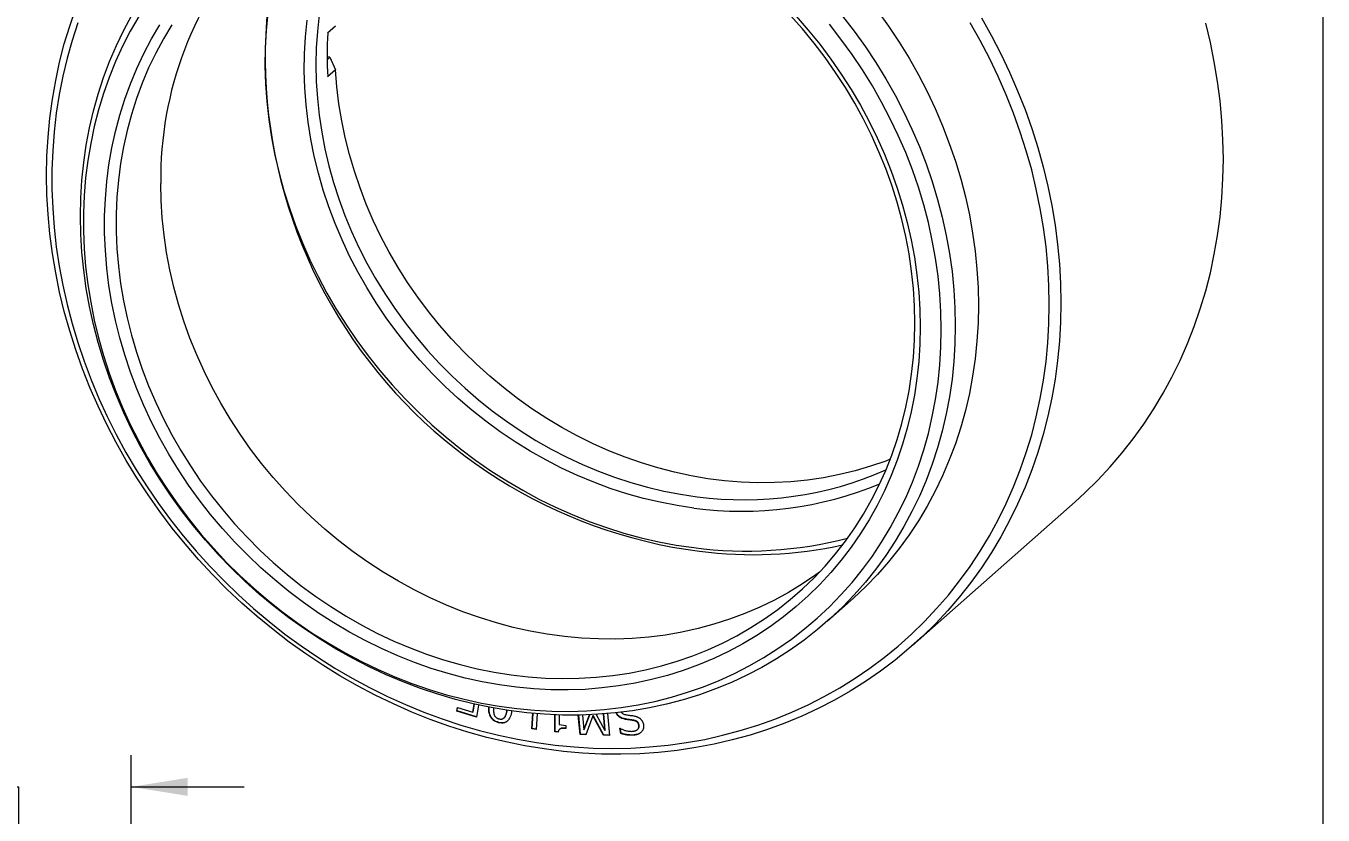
# Model space of a CAD drawing. Header units: inches. Extents: x 0.1 to 10.9, y 0 to 8.5.
# Drawn here: x 8.072 to 10.944, y 5.494 to 7.241 of the extents above; entities that cross this region are included whole.
import ezdxf

# ---------------------------------------------------------------- set-up
doc = ezdxf.new("R2010")
doc.units = ezdxf.units.IN
doc.header["$MEASUREMENT"] = 0
doc.styles.add('SLDTEXTSTYLE0', font='TXT', dxfattribs={"width": 0.75})
doc.dimstyles.new('SLDDIMSTYLE3', dxfattribs={"dimtxt": 0.083333, "dimasz": 0.125, "dimexe": 0, "dimexo": 0.0625, "dimgap": 0.020833, "dimtad": 0, "dimtih": 1, "dimtoh": 1, "dimlfac": 0.5, "dimrnd": 1e-09, "dimzin": 0, "dimdsep": 46, "dimtxsty": 'SLDTEXTSTYLE0', "dimsah": 1, "dimcen": 0.09, "dimadec": 0, "dimazin": 0, "dimtfac": 1, "dimtmove": 0, "dimatfit": 0, "dimfxl": 1, "dimfrac": 2, "dimtolj": 1, "dimtzin": 12, "dimarcsym": 0})

# ---------------------------------------------------------------- blocks, each defined once
blk = doc.blocks.new('_D_3')
at = {"color": 7, "linetype": 'Continuous', "lineweight": 0}
for p, q in [((7.3058, 4.9569), (7.3058, 5.6268)), ((8.3058, 4.8119), (8.3058, 5.6268)), ((7.3058, 5.5568), (7.0558, 5.5568)), ((7.5728, 5.5568), (7.5559, 5.5568)), ((7.5559, 5.5568), (7.5559, 5.4244)), ((8.0388, 5.5568), (8.0557, 5.5568)), ((8.0557, 5.5568), (8.0557, 5.4244)), ((8.3058, 5.5568), (8.5558, 5.5568)), ((7.5559, 5.4244), (7.5728, 5.4244)), ((8.0557, 5.4244), (8.0388, 5.4244))]:
    blk.add_line(p, q, dxfattribs=at)
for points in [[(7.3058, 5.5568), (7.1808, 5.5768), (7.1808, 5.5368)], [(8.3058, 5.5568), (8.4308, 5.5368), (8.4308, 5.5768)]]:
    blk.add_solid(points, dxfattribs=at)
at = {"color": 7, "linetype": 'Continuous', "lineweight": 0, "char_height": 0.08333, "attachment_point": 1, "style": 'SLDTEXTSTYLE0'}
for s, insert in [('0.50in', (7.6531, 5.6811)), ('12.7mm', (7.5939, 5.5318))]:
    blk.add_mtext(s, dxfattribs=dict(at, insert=insert))

msp = doc.modelspace()

# ---------------------------------------------------------------- linework, layer by layer
at = {"color": 7, "linetype": 'Continuous', "lineweight": 0}
for p, q in [((10.9445, 0.0356), (10.9445, 8.4506)), ((8.7405, 7.2258), (8.7582, 7.2414)), ((8.7456, 7.1721), (8.7392, 7.1729)), ((8.7392, 7.1664), (8.7456, 7.1721)), ((8.7456, 7.1721), (8.7582, 7.1443)), ((8.7456, 7.1721), (8.7456, 7.1721)), ((8.7582, 7.1443), (8.7405, 7.1288)), ((10.0357, 5.87), (10.3954, 6.1879)), ((9.847, 5.9235), (9.8982, 5.9688)), ((9.0262, 5.7243), (9.0277, 5.7327)), ((9.027, 5.7249), (9.0262, 5.7243)), ((9.0698, 5.7112), (9.0262, 5.7243)), ((9.027, 5.7249), (9.0283, 5.7325)), ((9.07, 5.712), (9.027, 5.7249)), ((9.0277, 5.7327), (9.0618, 5.7225)), ((9.0618, 5.7225), (9.0649, 5.7402)), ((9.0625, 5.7231), (9.0618, 5.7225)), ((9.0625, 5.7231), (9.0655, 5.74)), ((9.0745, 5.738), (9.0698, 5.7112)), ((9.1928, 5.6852), (9.1948, 5.7196)), ((9.1935, 5.6858), (9.1955, 5.7195)), ((9.2043, 5.7187), (9.2022, 5.6835)), ((9.2434, 5.6787), (9.2434, 5.7164)), ((9.2441, 5.6793), (9.2441, 5.7163)), ((9.2529, 5.716), (9.2529, 5.6947)), ((9.2993, 5.6728), (9.2955, 5.7157)), ((9.3, 5.6734), (9.2963, 5.7157)), ((9.3049, 5.7159), (9.3078, 5.683)), ((9.3078, 5.683), (9.3204, 5.7164)), ((9.3085, 5.6836), (9.3209, 5.7164)), ((9.3351, 5.7172), (9.3542, 5.6813)), ((9.3542, 5.6813), (9.351, 5.7182)), ((9.3549, 5.682), (9.3518, 5.7183)), ((9.3604, 5.719), (9.3646, 5.6705)), ((9.1196, 5.6995), (9.1189, 5.6989)), ((9.1308, 5.7092), (9.1317, 5.71)), ((9.1313, 5.7102), (9.1339, 5.7127)), ((9.1339, 5.7127), (9.1332, 5.712)), ((9.2529, 5.6947), (9.2681, 5.6928)), ((9.2681, 5.6928), (9.2681, 5.6861)), ((9.3277, 5.714), (9.3125, 5.6723)), ((9.3284, 5.7146), (9.3277, 5.714)), ((9.351, 5.671), (9.3277, 5.714)), ((9.3517, 5.6716), (9.3284, 5.7146)), ((9.3903, 5.6755), (9.3884, 5.687)), ((9.3986, 5.7074), (9.3979, 5.7067)), ((9.4179, 5.7044), (9.4172, 5.7038)), ((9.4304, 5.6933), (9.4297, 5.6926)), ((9.1935, 5.6858), (9.1928, 5.6852)), ((9.2022, 5.6835), (9.1928, 5.6852)), ((9.2023, 5.6842), (9.1935, 5.6858)), ((9.2441, 5.6793), (9.2434, 5.6787)), ((9.2511, 5.6777), (9.2434, 5.6787)), ((9.2518, 5.6784), (9.2441, 5.6793)), ((9.2545, 5.6847), (9.2536, 5.6839)), ((9.2568, 5.6862), (9.2561, 5.6855)), ((9.3, 5.6734), (9.2993, 5.6728)), ((9.3125, 5.6723), (9.2993, 5.6728)), ((9.3128, 5.673), (9.3, 5.6734)), ((9.3085, 5.6836), (9.3078, 5.683)), ((9.3517, 5.6716), (9.351, 5.671)), ((9.3646, 5.6705), (9.351, 5.671)), ((9.3646, 5.6711), (9.3517, 5.6716)), ((9.3549, 5.682), (9.3542, 5.6813)), ((9.3877, 5.6864), (9.3884, 5.6864)), ((9.3896, 5.6749), (9.3877, 5.6864)), ((9.3903, 5.6755), (9.3896, 5.6749)), ((9.4167, 5.6716), (9.416, 5.671)), ((9.4264, 5.6838), (9.4273, 5.6845))]:
    msp.add_line(p, q, dxfattribs=at)
at = {"color": 7, "linetype": 'Continuous', "lineweight": 0, "flags": 128}
for points in [[(10.364, 6.6284), (10.3632, 6.5857), (10.3608, 6.5432), (10.3568, 6.5011), (10.3512, 6.4593), (10.344, 6.418), (10.3352, 6.3772), (10.3249, 6.337), (10.313, 6.2974), (10.2995, 6.2584), (10.2846, 6.2202), (10.2681, 6.1828), (10.2502, 6.1462), (10.2308, 6.1105), (10.21, 6.0758), (10.1879, 6.042), (10.1643, 6.0093), (10.1395, 5.9777), (10.1134, 5.9472), (10.086, 5.9179), (10.0574, 5.8898), (10.0276, 5.863), (9.9967, 5.8374), (9.9647, 5.8132), (9.9317, 5.7904), (9.8977, 5.769), (9.8628, 5.749), (9.8269, 5.7305), (9.7903, 5.7134), (9.7528, 5.6979), (9.7146, 5.6839), (9.6758, 5.6714), (9.6363, 5.6606), (9.5962, 5.6513), (9.5556, 5.6436), (9.5146, 5.6375), (9.4732, 5.6331), (9.4315, 5.6303), (9.3895, 5.6291), (9.3472, 5.6295), (9.3049, 5.6316), (9.2624, 5.6353), (9.2199, 5.6407), (9.1774, 5.6476), (9.135, 5.6562), (9.0928, 5.6663), (9.0508, 5.678), (9.0091, 5.6913), (8.9677, 5.7062), (8.9266, 5.7225), (8.8861, 5.7404), (8.846, 5.7597), (8.8065, 5.7805), (8.7676, 5.8027), (8.7295, 5.8263), (8.692, 5.8512), (8.6553, 5.8775), (8.6195, 5.905), (8.5846, 5.9338), (8.5506, 5.9637), (8.5175, 5.9948), (8.4856, 6.0271), (8.4547, 6.0604), (8.4249, 6.0947), (8.3963, 6.1299), (8.3689, 6.1661), (8.3428, 6.2032), (8.3179, 6.241), (8.2944, 6.2796), (8.2722, 6.319), (8.2515, 6.3589), (8.2321, 6.3995), (8.2142, 6.4406), (8.1977, 6.4821), (8.1828, 6.5241), (8.1693, 6.5664), (8.1574, 6.609), (8.1471, 6.6518), (8.1383, 6.6948), (8.1311, 6.7379), (8.1255, 6.7811), (8.1215, 6.8242), (8.119, 6.8673), (8.1182, 6.9102), (8.119, 6.9529), (8.1215, 6.9954), (8.1255, 7.0375), (8.1311, 7.0793), (8.1383, 7.1206), (8.1471, 7.1614), (8.1574, 7.2016), (8.1693, 7.2412), (8.1828, 7.2802)], [(8.6077, 7.2698), (8.6041, 7.2311), (8.6021, 7.1921), (8.6017, 7.1529), (8.6029, 7.1134), (8.6057, 7.0739), (8.6101, 7.0343), (8.6161, 6.9947), (8.6237, 6.9552), (8.6328, 6.9158), (8.6435, 6.8767), (8.6557, 6.8378), (8.6694, 6.7993), (8.6846, 6.7612), (8.7013, 6.7236), (8.7194, 6.6865), (8.7389, 6.65), (8.7597, 6.6142), (8.7819, 6.5791), (8.8054, 6.5448), (8.8302, 6.5113), (8.8562, 6.4788), (8.8833, 6.4471), (8.9116, 6.4165), (8.941, 6.387), (8.9714, 6.3585), (9.0027, 6.3312), (9.035, 6.3051), (9.0682, 6.2803), (9.1021, 6.2567), (9.1369, 6.2345), (9.1723, 6.2136), (9.2084, 6.1941), (9.245, 6.1761), (9.2822, 6.1595), (9.3198, 6.1444), (9.3578, 6.1308), (9.3962, 6.1188), (9.4348, 6.1083), (9.4736, 6.0994), (9.5125, 6.0921), (9.5515, 6.0864)], [(9.9577, 7.2748), (9.9823, 7.2406), (10.0056, 7.2056), (10.0277, 7.1698), (10.0484, 7.1332), (10.0677, 7.0961), (10.0855, 7.0583), (10.1019, 7.02), (10.1169, 6.9813), (10.1303, 6.9422), (10.1422, 6.9027), (10.1526, 6.863), (10.1613, 6.8231), (10.1686, 6.783), (10.1742, 6.7429), (10.1782, 6.7028), (10.1806, 6.6627), (10.1814, 6.6228), (10.1806, 6.5831), (10.1782, 6.5437), (10.1742, 6.5046), (10.1686, 6.4659), (10.1613, 6.4276), (10.1526, 6.3899), (10.1422, 6.3528), (10.1303, 6.3163), (10.1169, 6.2806), (10.1019, 6.2456), (10.0855, 6.2114), (10.0677, 6.1782), (10.0484, 6.1458), (10.0277, 6.1145), (10.0056, 6.0842), (9.9823, 6.055), (9.9577, 6.027), (9.9318, 6.0002), (9.9047, 5.9745), (9.8982, 5.9688)], [(8.1872, 7.2483), (8.1746, 7.2095), (8.1635, 7.17), (8.154, 7.1299), (8.1461, 7.0893), (8.1397, 7.0483), (8.1349, 7.0068), (8.1317, 6.9649), (8.1301, 6.9228), (8.1301, 6.8804), (8.1317, 6.8379), (8.1349, 6.7952), (8.1397, 6.7526), (8.1461, 6.7099), (8.154, 6.6673), (8.1635, 6.6248), (8.1746, 6.5826), (8.1872, 6.5406), (8.2014, 6.4989), (8.217, 6.4576), (8.2341, 6.4167), (8.2526, 6.3764), (8.2726, 6.3366), (8.294, 6.2974), (8.3167, 6.2589), (8.3408, 6.2212), (8.3661, 6.1842), (8.3927, 6.1481), (8.4206, 6.1128), (8.4496, 6.0785), (8.4797, 6.0452), (8.511, 6.0129), (8.5433, 5.9817), (8.5766, 5.9517), (8.6108, 5.9228), (8.646, 5.8952), (8.682, 5.8688), (8.7188, 5.8437), (8.7563, 5.8199), (8.7946, 5.7975), (8.8335, 5.7765), (8.8729, 5.7569), (8.9129, 5.7388), (8.9534, 5.7222), (8.9942, 5.7071), (9.0354, 5.6935), (9.0769, 5.6815), (9.1187, 5.671), (9.1606, 5.6621), (9.2026, 5.6548), (9.2446, 5.6491), (9.2866, 5.6451), (9.3286, 5.6426), (9.3704, 5.6418), (9.412, 5.6426), (9.4534, 5.6451), (9.4944, 5.6491), (9.5351, 5.6548), (9.5753, 5.662), (9.615, 5.6709), (9.6542, 5.6814), (9.6928, 5.6934), (9.7307, 5.707), (9.7679, 5.7221), (9.8043, 5.7387), (9.8399, 5.7568), (9.8746, 5.7763), (9.9084, 5.7973), (9.9412, 5.8197), (9.9729, 5.8435), (10.0036, 5.8686), (10.0332, 5.895), (10.0617, 5.9226), (10.0889, 5.9515), (10.1149, 5.9815), (10.1396, 6.0127), (10.163, 6.045), (10.185, 6.0783), (10.2057, 6.1126), (10.225, 6.1478), (10.2428, 6.1839), (10.2592, 6.2209), (10.2741, 6.2587), (10.2874, 6.2971), (10.2993, 6.3363), (10.3096, 6.3761), (10.3183, 6.4164), (10.3255, 6.4573), (10.3311, 6.4986), (10.3351, 6.5402), (10.3375, 6.5822), (10.3383, 6.6245)], [(10.1302, 6.5775), (10.1294, 6.5378), (10.1269, 6.4984), (10.1229, 6.4593), (10.1173, 6.4206), (10.1101, 6.3824), (10.1013, 6.3446), (10.0909, 6.3075), (10.079, 6.271), (10.0656, 6.2353), (10.0507, 6.2003), (10.0343, 6.1661), (10.0164, 6.1329), (9.9971, 6.1005), (9.9764, 6.0692), (9.9544, 6.0389), (9.931, 6.0097), (9.9064, 5.9817), (9.8805, 5.9549), (9.8534, 5.9293), (9.8252, 5.9049), (9.7959, 5.8819), (9.7655, 5.8603), (9.7341, 5.84), (9.7018, 5.8212), (9.6685, 5.8039), (9.6345, 5.788), (9.5996, 5.7737), (9.564, 5.7609), (9.5277, 5.7496), (9.4908, 5.7399), (9.4534, 5.7319), (9.4155, 5.7254), (9.3772, 5.7206), (9.3385, 5.7174), (9.2995, 5.7158), (9.2603, 5.7158), (9.2209, 5.7175), (9.1814, 5.7209), (9.1419, 5.7258), (9.1024, 5.7324), (9.063, 5.7406), (9.0238, 5.7504), (8.9848, 5.7617), (8.9462, 5.7747), (8.9078, 5.7891), (8.8699, 5.8051), (8.8325, 5.8226), (8.7956, 5.8415), (8.7593, 5.8618), (8.7237, 5.8836), (8.6889, 5.9067), (8.6548, 5.9311), (8.6215, 5.9568), (8.5892, 5.9837), (8.5578, 6.0118), (8.5274, 6.0411), (8.4981, 6.0715), (8.4699, 6.1029), (8.4428, 6.1353), (8.4169, 6.1686), (8.3923, 6.2028), (8.3689, 6.2379), (8.3469, 6.2737), (8.3262, 6.3102), (8.3069, 6.3474), (8.2891, 6.3851), (8.2727, 6.4234), (8.2577, 6.4622), (8.2443, 6.5013), (8.2324, 6.5407), (8.222, 6.5805), (8.2132, 6.6204), (8.206, 6.6604), (8.2004, 6.7006), (8.1964, 6.7407), (8.194, 6.7807), (8.1932, 6.8206), (8.194, 6.8603), (8.1964, 6.8998), (8.2004, 6.9389), (8.206, 6.9776), (8.2132, 7.0158), (8.222, 7.0535), (8.2324, 7.0907), (8.2443, 7.1271), (8.2577, 7.1629), (8.2727, 7.1979), (8.2891, 7.232), (8.3069, 7.2653)], [(8.3221, 7.2621), (8.3036, 7.2298), (8.2866, 7.1966), (8.271, 7.1625), (8.2569, 7.1276), (8.2444, 7.092), (8.2333, 7.0557), (8.2238, 7.0188), (8.2158, 6.9813), (8.2095, 6.9433), (8.2047, 6.9049), (8.2015, 6.8662), (8.1999, 6.8271), (8.1999, 6.7878), (8.2015, 6.7483), (8.2047, 6.7088), (8.2095, 6.6692), (8.2158, 6.6296), (8.2238, 6.5901), (8.2333, 6.5508), (8.2444, 6.5117), (8.2569, 6.473), (8.271, 6.4345), (8.2866, 6.3966), (8.3036, 6.3591), (8.3221, 6.3221), (8.3419, 6.2858), (8.3631, 6.2501), (8.3857, 6.2152), (8.4095, 6.1811), (8.4346, 6.1479), (8.4608, 6.1155), (8.4883, 6.0842), (8.5168, 6.0538), (8.5464, 6.0245), (8.5771, 5.9964), (8.6087, 5.9694), (8.6412, 5.9436), (8.6746, 5.919), (8.7087, 5.8958), (8.7436, 5.8739), (8.7792, 5.8534), (8.8155, 5.8343), (8.8522, 5.8166), (8.8895, 5.8004), (8.9272, 5.7857), (8.9653, 5.7725), (9.0038, 5.7608), (9.0424, 5.7507), (9.0812, 5.7422), (9.1202, 5.7353), (9.1592, 5.73), (9.1982, 5.7264), (9.2371, 5.7243), (9.2758, 5.7239), (9.3144, 5.7251), (9.3526, 5.7279), (9.3906, 5.7323), (9.4281, 5.7384), (9.4651, 5.746), (9.5016, 5.7552), (9.5375, 5.7661), (9.5728, 5.7784), (9.6074, 5.7923), (9.6411, 5.8077), (9.6741, 5.8246), (9.7061, 5.843), (9.7373, 5.8628), (9.7674, 5.8839), (9.7965, 5.9065), (9.8245, 5.9303), (9.8513, 5.9554), (9.877, 5.9818), (9.9015, 6.0093), (9.9247, 6.038), (9.9465, 6.0678), (9.9671, 6.0987), (9.9862, 6.1305), (10.004, 6.1633), (10.0203, 6.1969), (10.0351, 6.2314), (10.0484, 6.2667), (10.0603, 6.3026), (10.0705, 6.3393), (10.0793, 6.3765), (10.0864, 6.4142), (10.092, 6.4524), (10.096, 6.491), (10.0984, 6.5299), (10.0992, 6.5691)], [(10.0524, 6.575), (10.0516, 6.5367), (10.0492, 6.4987), (10.0452, 6.4611), (10.0396, 6.4238), (10.0324, 6.387), (10.0237, 6.3508), (10.0134, 6.3152), (10.0015, 6.2802), (9.9882, 6.2459), (9.9733, 6.2125), (9.957, 6.1798), (9.9393, 6.1481), (9.9201, 6.1174), (9.8996, 6.0876), (9.8777, 6.059), (9.8546, 6.0314), (9.8302, 6.005), (9.8046, 5.9798), (9.7778, 5.9559), (9.7499, 5.9333), (9.7209, 5.912), (9.6909, 5.8922), (9.66, 5.8737), (9.6281, 5.8567), (9.5954, 5.8411), (9.5619, 5.8271), (9.5277, 5.8146), (9.4928, 5.8036), (9.4573, 5.7942), (9.4212, 5.7864), (9.3847, 5.7803), (9.3477, 5.7757), (9.3104, 5.7727), (9.2728, 5.7714), (9.235, 5.7717), (9.197, 5.7737), (9.159, 5.7772), (9.1209, 5.7824), (9.0829, 5.7892), (9.045, 5.7976), (9.0072, 5.8076), (8.9698, 5.8191), (8.9326, 5.8322), (8.8959, 5.8468), (8.8596, 5.8629), (8.8238, 5.8805), (8.7886, 5.8995), (8.754, 5.9199), (8.7201, 5.9417), (8.687, 5.9648), (8.6547, 5.9892), (8.6233, 6.0148), (8.5928, 6.0416), (8.5634, 6.0696), (8.5349, 6.0987), (8.5076, 6.1288), (8.4814, 6.1599), (8.4563, 6.192), (8.4326, 6.225), (8.4101, 6.2587), (8.3889, 6.2933), (8.369, 6.3285), (8.3506, 6.3644), (8.3335, 6.4008), (8.3179, 6.4378), (8.3038, 6.4752), (8.2912, 6.513), (8.2802, 6.5511), (8.2706, 6.5894), (8.2627, 6.6279), (8.2563, 6.6666), (8.2515, 6.7052), (8.2483, 6.7439), (8.2466, 6.7824), (8.2466, 6.8208), (8.2483, 6.8589), (8.2515, 6.8967), (8.2563, 6.9342), (8.2627, 6.9712), (8.2706, 7.0077), (8.2802, 7.0437), (8.2912, 7.079), (8.3038, 7.1136), (8.3179, 7.1475), (8.3335, 7.1805), (8.3506, 7.2127), (8.369, 7.244)], [(8.3955, 7.2438), (8.3769, 7.2129), (8.3598, 7.1811), (8.3441, 7.1484), (8.3299, 7.1149), (8.3173, 7.0806), (8.3061, 7.0456), (8.2965, 7.01), (8.2885, 6.9738), (8.2821, 6.9371), (8.2773, 6.8999), (8.274, 6.8624), (8.2724, 6.8245), (8.2724, 6.7864), (8.274, 6.7482), (8.2773, 6.7098), (8.2821, 6.6714), (8.2885, 6.6331), (8.2965, 6.5949), (8.3061, 6.5568), (8.3173, 6.5191), (8.3299, 6.4816), (8.3441, 6.4445), (8.3598, 6.4079), (8.3769, 6.3718), (8.3955, 6.3363), (8.4154, 6.3014), (8.4367, 6.2673), (8.4593, 6.2339), (8.4832, 6.2014), (8.5083, 6.1698), (8.5346, 6.1391), (8.562, 6.1095), (8.5905, 6.0809), (8.6201, 6.0535), (8.6506, 6.0272), (8.682, 6.0021), (8.7144, 5.9783), (8.7475, 5.9558), (8.7814, 5.9347), (8.8159, 5.9149), (8.8511, 5.8966), (8.8868, 5.8797), (8.9231, 5.8644), (8.9597, 5.8505), (8.9967, 5.8382), (9.0341, 5.8274), (9.0716, 5.8182), (9.1093, 5.8106), (9.1471, 5.8047), (9.1848, 5.8004), (9.2226, 5.7976), (9.2602, 5.7966), (9.2976, 5.7972), (9.3348, 5.7994), (9.3716, 5.8032), (9.4081, 5.8087), (9.4441, 5.8158), (9.4796, 5.8245), (9.5144, 5.8348), (9.5487, 5.8467), (9.5822, 5.8601), (9.6149, 5.875), (9.6468, 5.8914), (9.6778, 5.9093), (9.7078, 5.9287), (9.7369, 5.9494), (9.7649, 5.9715), (9.7917, 5.9949), (9.8174, 6.0196), (9.8419, 6.0455), (9.8652, 6.0726), (9.8871, 6.1009), (9.9077, 6.1302), (9.927, 6.1606), (9.9448, 6.1919), (9.9612, 6.2242), (9.9762, 6.2573), (9.9896, 6.2912), (10.0015, 6.3258), (10.0119, 6.3612), (10.0207, 6.3971), (10.0279, 6.4336), (10.0335, 6.4705), (10.0376, 6.5079), (10.04, 6.5456), (10.0408, 6.5836)], [(9.5515, 6.1741), (9.5141, 6.1796), (9.4768, 6.1868), (9.4396, 6.1955), (9.4027, 6.2058), (9.366, 6.2177), (9.3297, 6.2312), (9.2938, 6.2461), (9.2583, 6.2626), (9.2235, 6.2806), (9.1892, 6.2999), (9.1556, 6.3207), (9.1228, 6.3428), (9.0908, 6.3663), (9.0596, 6.391), (9.0294, 6.4169), (9.0001, 6.444), (8.9719, 6.4723), (8.9447, 6.5016), (8.9187, 6.5319), (8.8939, 6.5632), (8.8703, 6.5954), (8.848, 6.6284), (8.8271, 6.6622), (8.8074, 6.6968), (8.7892, 6.7319), (8.7724, 6.7677), (8.7571, 6.804), (8.7433, 6.8407), (8.7309, 6.8778), (8.7202, 6.9152), (8.7109, 6.9529), (8.7033, 6.9907), (8.6973, 7.0287), (8.6928, 7.0666), (8.69, 7.1045), (8.6888, 7.1423), (8.6892, 7.18), (8.6912, 7.2173), (8.6948, 7.2544)], [(8.7217, 7.2658), (8.7177, 7.2294), (8.7153, 7.1927), (8.7145, 7.1557), (8.7153, 7.1185), (8.7177, 7.0811), (8.7217, 7.0437), (8.7273, 7.0064), (8.7345, 6.9691), (8.7432, 6.9319), (8.7535, 6.895), (8.7654, 6.8584), (8.7787, 6.8221), (8.7936, 6.7863), (8.8098, 6.751), (8.8276, 6.7162), (8.8467, 6.6821), (8.8671, 6.6487), (8.8889, 6.616), (8.912, 6.5842), (8.9362, 6.5532), (8.9617, 6.5232), (8.9883, 6.4942), (9.016, 6.4663), (9.0447, 6.4394), (9.0744, 6.4138), (9.105, 6.3893), (9.1365, 6.3661), (9.1688, 6.3442), (9.2018, 6.3237), (9.2355, 6.3045), (9.2698, 6.2867), (9.3047, 6.2704), (9.3401, 6.2556), (9.3758, 6.2423), (9.412, 6.2305), (9.4484, 6.2203), (9.485, 6.2117), (9.5217, 6.2046), (9.5585, 6.1992)], [(10.0408, 6.5836), (10.04, 6.6217), (10.0376, 6.66), (10.0335, 6.6984), (10.0279, 6.7368), (10.0207, 6.7751), (10.0119, 6.8132), (10.0015, 6.8511), (9.9896, 6.8888), (9.9762, 6.926), (9.9612, 6.9629), (9.9448, 6.9993), (9.927, 7.0351), (9.9077, 7.0703), (9.8871, 7.1048), (9.8652, 7.1385), (9.8419, 7.1715), (9.8174, 7.2036), (9.7917, 7.2347), (9.7649, 7.2649)], [(9.7778, 7.2629), (9.8046, 7.2323), (9.8302, 7.2007), (9.8546, 7.1682), (9.8777, 7.1348), (9.8996, 7.1007), (9.9201, 7.0658), (9.9393, 7.0302), (9.957, 6.994), (9.9733, 6.9573), (9.9882, 6.9201), (10.0015, 6.8825), (10.0134, 6.8446), (10.0237, 6.8064), (10.0324, 6.7679), (10.0396, 6.7293), (10.0452, 6.6907), (10.0492, 6.652), (10.0516, 6.6134), (10.0524, 6.575)], [(10.0992, 6.5691), (10.0984, 6.6085), (10.096, 6.648), (10.092, 6.6876), (10.0864, 6.7272), (10.0793, 6.7667), (10.0705, 6.8061), (10.0603, 6.8453), (10.0484, 6.8843), (10.0351, 6.9229), (10.0203, 6.9611), (10.004, 6.9988), (9.9862, 7.0361), (9.9671, 7.0727), (9.9465, 7.1087), (9.9247, 7.144), (9.9015, 7.1785), (9.877, 7.2122), (9.8513, 7.245)], [(9.8805, 7.2629), (9.9064, 7.2295), (9.931, 7.1953), (9.9544, 7.1603), (9.9764, 7.1245), (9.9971, 7.0879), (10.0164, 7.0508), (10.0343, 7.013), (10.0507, 6.9747), (10.0656, 6.936), (10.079, 6.8969), (10.0909, 6.8574), (10.1013, 6.8177), (10.1101, 6.7778), (10.1173, 6.7377), (10.1229, 6.6976), (10.1269, 6.6575), (10.1294, 6.6175), (10.1302, 6.5775)], [(10.3383, 6.6245), (10.3375, 6.667), (10.3351, 6.7096), (10.3311, 6.7522), (10.3255, 6.7949), (10.3183, 6.8376), (10.3096, 6.8801), (10.2993, 6.9225), (10.2874, 6.9646), (10.2741, 7.0065), (10.2592, 7.048), (10.2428, 7.089), (10.225, 7.1297), (10.2057, 7.1697), (10.185, 7.2092), (10.163, 7.2481)], [(10.1879, 7.259), (10.21, 7.2196), (10.2308, 7.1797), (10.2502, 7.1391), (10.2681, 7.098), (10.2846, 7.0565), (10.2995, 7.0145), (10.313, 6.9722), (10.3249, 6.9296), (10.3352, 6.8868), (10.344, 6.8438), (10.3512, 6.8007), (10.3568, 6.7575), (10.3608, 6.7144), (10.3632, 6.6713), (10.364, 6.6284)], [(10.3954, 6.1879), (10.4171, 6.2076), (10.4457, 6.2357), (10.4731, 6.265), (10.4992, 6.2955), (10.5241, 6.3271), (10.5476, 6.3599), (10.5697, 6.3936), (10.5905, 6.4284), (10.6099, 6.464), (10.6278, 6.5006), (10.6443, 6.5381), (10.6592, 6.5763), (10.6727, 6.6152), (10.6846, 6.6548), (10.6949, 6.6951), (10.7037, 6.7359), (10.7109, 6.7772), (10.7165, 6.8189), (10.7205, 6.861), (10.7229, 6.9035), (10.7238, 6.9462), (10.7229, 6.9891), (10.7205, 7.0322), (10.7165, 7.0753), (10.7109, 7.1185), (10.7037, 7.1616), (10.6949, 7.2046), (10.6846, 7.2474)], [(9.9861, 6.282), (9.9761, 6.2782), (9.9426, 6.2665), (9.9084, 6.2565), (9.8736, 6.248), (9.8383, 6.2412), (9.8026, 6.2359), (9.7664, 6.2323), (9.73, 6.2304), (9.6932, 6.2301), (9.6564, 6.2315), (9.6194, 6.2345), (9.5823, 6.2391), (9.5453, 6.2454), (9.5085, 6.2533), (9.4717, 6.2628), (9.4353, 6.2739), (9.3991, 6.2866), (9.3634, 6.3008), (9.3281, 6.3165), (9.2933, 6.3337), (9.2591, 6.3523), (9.2256, 6.3724), (9.1928, 6.3938), (9.1608, 6.4166), (9.1296, 6.4406), (9.0994, 6.4659), (9.0701, 6.4924), (9.0418, 6.5201), (9.0146, 6.5488), (8.9885, 6.5786), (8.9636, 6.6093), (8.94, 6.641), (8.9176, 6.6735), (8.8965, 6.7069), (8.8768, 6.7409), (8.8585, 6.7756), (8.8416, 6.811), (8.8261, 6.8468), (8.8122, 6.8831), (8.7997, 6.9198), (8.7889, 6.9569), (8.7795, 6.9941), (8.7718, 7.0316), (8.7656, 7.0692), (8.7611, 7.1068), (8.7582, 7.1443)], [(9.8296, 6.0322), (9.8212, 6.0261), (9.7917, 6.0061), (9.7612, 5.9874), (9.7297, 5.9703), (9.6974, 5.9546), (9.6643, 5.9404), (9.6304, 5.9278), (9.5958, 5.9167), (9.5606, 5.9072), (9.5249, 5.8993), (9.4887, 5.893), (9.452, 5.8883), (9.415, 5.8853), (9.3777, 5.8839), (9.3402, 5.8842), (9.3025, 5.886), (9.2647, 5.8896), (9.2269, 5.8947), (9.1892, 5.9015), (9.1515, 5.9099), (9.1141, 5.9198), (9.0769, 5.9314), (9.0401, 5.9445), (9.0036, 5.9591), (8.9676, 5.9752), (8.9322, 5.9928), (8.8973, 6.0119), (8.8631, 6.0323), (8.8296, 6.0542), (8.7968, 6.0773), (8.7649, 6.1017), (8.7339, 6.1274), (8.7039, 6.1543), (8.6749, 6.1823), (8.6469, 6.2114), (8.62, 6.2416), (8.5943, 6.2727), (8.5698, 6.3048), (8.5466, 6.3377), (8.5246, 6.3715), (8.504, 6.406), (8.4847, 6.4412), (8.4669, 6.477), (8.4505, 6.5134), (8.4356, 6.5502), (8.4222, 6.5875), (8.4102, 6.6252), (8.3999, 6.6631), (8.3911, 6.7012), (8.3839, 6.7395), (8.3782, 6.7779), (8.3742, 6.8163), (8.3718, 6.8546), (8.371, 6.8927)]]:
    msp.add_lwpolyline(points, dxfattribs=at)
at = {"color": 7, "linetype": 'Continuous', "lineweight": 0}
for centre, radius, start, end in [((9.7057, 7.1726), 1.1034, 163.4246, 262.605), ((9.1656, 6.9045), 0.7947, 137.2373, 180.8513), ((9.5962, 7.1773), 0.857, 176.754, 183.246), ((9.6622, 6.9731), 0.7808, 262.3718, 293.751), ((9.6574, 6.9671), 0.8001, 262.3927, 292.4508), ((9.6676, 6.9797), 0.9008, 262.5948, 284.4144), ((9.6821, 6.9945), 0.9237, 262.6349, 282.4168)]:
    msp.add_arc(centre, radius, start, end, dxfattribs=at)
for points, knots in [([(9.1189, 5.6989), (9.1167, 5.6995), (9.1123, 5.7009), (9.1063, 5.7048), (9.1017, 5.7104), (9.0982, 5.7191), (9.097, 5.7271), (9.0974, 5.7326), (9.0975, 5.7337)], [0, 0, 0, 0, 0.15404, 0.307777, 0.461395, 0.615291, 0.922823, 1, 1, 1, 1]), ([(9.1196, 5.6995), (9.1174, 5.7002), (9.113, 5.7015), (9.107, 5.7054), (9.1024, 5.711), (9.0989, 5.7197), (9.0977, 5.7275), (9.0981, 5.7327), (9.0981, 5.7336)], [0, 0, 0, 0, 0.156841, 0.313374, 0.469785, 0.62648, 0.939604, 1, 1, 1, 1]), ([(9.1077, 5.7315), (9.1076, 5.7304), (9.1071, 5.726), (9.108, 5.7214), (9.1087, 5.718)], [0, 0, 0, 0, 0.240827, 1, 1, 1, 1]), ([(9.1087, 5.718), (9.1089, 5.7173), (9.1093, 5.716), (9.1102, 5.7142), (9.1113, 5.7125), (9.1126, 5.7111), (9.1141, 5.7098), (9.1158, 5.7088), (9.1178, 5.7079), (9.1192, 5.7075), (9.1199, 5.7073)], [0, 0, 0, 0, 0.131334, 0.254704, 0.371509, 0.486209, 0.602682, 0.724731, 0.856619, 1, 1, 1, 1]), ([(9.1482, 5.7257), (9.1478, 5.7232), (9.1467, 5.7164), (9.1433, 5.7079), (9.1378, 5.7014), (9.1321, 5.6984), (9.1256, 5.6976), (9.1211, 5.6984), (9.1189, 5.6989)], [0, 0, 0, 0, 0.162698, 0.441704, 0.581335, 0.720777, 0.860267, 1, 1, 1, 1]), ([(9.1332, 5.712), (9.1348, 5.7159), (9.1368, 5.7207), (9.1376, 5.7261), (9.1377, 5.7272)], [0, 0, 0, 0, 0.78761, 1, 1, 1, 1]), ([(9.1339, 5.7127), (9.1355, 5.7165), (9.1375, 5.7211), (9.1382, 5.7262), (9.1383, 5.7271)], [0, 0, 0, 0, 0.824176, 1, 1, 1, 1]), ([(9.3979, 5.7067), (9.3953, 5.7074), (9.3902, 5.7088), (9.3836, 5.7131), (9.3803, 5.7181), (9.3796, 5.7209), (9.3795, 5.7216)], [0, 0, 0, 0, 0.326273, 0.650985, 0.906347, 1, 1, 1, 1]), ([(9.3986, 5.7074), (9.396, 5.708), (9.3909, 5.7094), (9.3844, 5.7138), (9.3811, 5.7185), (9.3805, 5.7212), (9.3803, 5.7217)], [0, 0, 0, 0, 0.333673, 0.66575, 0.926904, 1, 1, 1, 1]), ([(9.3901, 5.7228), (9.391, 5.7215), (9.3935, 5.7182), (9.3975, 5.7173), (9.3999, 5.7167)], [0, 0, 0, 0, 0.377439, 1, 1, 1, 1]), ([(9.3999, 5.7167), (9.4013, 5.7164), (9.404, 5.7159), (9.4083, 5.7153), (9.4128, 5.7149), (9.4159, 5.7144), (9.4175, 5.7141)], [0, 0, 0, 0, 0.2266817, 0.468953, 0.7264184, 1, 1, 1, 1]), ([(9.1387, 5.7029), (9.1386, 5.7027), (9.1371, 5.701), (9.1328, 5.6991), (9.1263, 5.6982), (9.1218, 5.699), (9.1196, 5.6995)], [0, 0, 0, 0, 0.035912, 0.357014, 0.678227, 1, 1, 1, 1]), ([(9.1199, 5.7073), (9.1207, 5.7072), (9.1221, 5.7069), (9.1241, 5.7067), (9.126, 5.7069), (9.1277, 5.7073), (9.1293, 5.7081), (9.1308, 5.7091), (9.1321, 5.7104), (9.1328, 5.7115), (9.1332, 5.712)], [0, 0, 0, 0, 0.1411887, 0.2709943, 0.3926306, 0.5081612, 0.6239313, 0.7420783, 0.8673101, 1, 1, 1, 1]), ([(9.2688, 5.6867), (9.2677, 5.6868), (9.2655, 5.6871), (9.2627, 5.6871), (9.2606, 5.687), (9.2591, 5.6868), (9.2579, 5.6865), (9.2572, 5.6863), (9.2568, 5.6862)], [0, 0, 0, 0, 0.260873, 0.542821, 0.680747, 0.801601, 0.907793, 1, 1, 1, 1]), ([(9.4172, 5.7038), (9.4166, 5.7039), (9.4153, 5.7041), (9.4131, 5.7044), (9.4107, 5.7047), (9.408, 5.7051), (9.4052, 5.7054), (9.4026, 5.7058), (9.4002, 5.7063), (9.3986, 5.7066), (9.3979, 5.7067)], [0, 0, 0, 0, 0.093025, 0.202894, 0.330416, 0.475598, 0.623858, 0.759875, 0.886001, 1, 1, 1, 1]), ([(9.4179, 5.7044), (9.4173, 5.7045), (9.416, 5.7047), (9.4138, 5.705), (9.4114, 5.7054), (9.4087, 5.7057), (9.4059, 5.7061), (9.4033, 5.7065), (9.4009, 5.7069), (9.3993, 5.7072), (9.3986, 5.7074)], [0, 0, 0, 0, 0.093025, 0.202894, 0.330416, 0.475598, 0.623858, 0.759875, 0.886001, 1, 1, 1, 1]), ([(9.4145, 5.6798), (9.4151, 5.6798), (9.4163, 5.6799), (9.4181, 5.6801), (9.4198, 5.6805), (9.4213, 5.6809), (9.4227, 5.6815), (9.4241, 5.6821), (9.4253, 5.6828), (9.4264, 5.6837), (9.4273, 5.6846), (9.4281, 5.6856), (9.4288, 5.6866), (9.4293, 5.6877), (9.4296, 5.6889), (9.4298, 5.6901), (9.4298, 5.6913), (9.4297, 5.6922), (9.4297, 5.6926)], [0, 0, 0, 0, 0.081479, 0.159498, 0.233748, 0.30459, 0.372717, 0.438247, 0.502208, 0.564626, 0.624757, 0.681916, 0.736111, 0.788845, 0.841074, 0.892619, 0.945499, 1, 1, 1, 1]), ([(9.4399, 5.6941), (9.44, 5.6933), (9.4402, 5.6918), (9.4402, 5.6895), (9.44, 5.6873), (9.4395, 5.6853), (9.4387, 5.6833), (9.4376, 5.6814), (9.4363, 5.6797), (9.4348, 5.678), (9.433, 5.6765), (9.4311, 5.6751), (9.429, 5.674), (9.4267, 5.673), (9.4243, 5.6722), (9.4217, 5.6716), (9.4189, 5.6712), (9.417, 5.6711), (9.416, 5.671)], [0, 0, 0, 0, 0.058784, 0.115293, 0.17104, 0.226135, 0.281473, 0.338426, 0.397254, 0.458752, 0.521621, 0.585103, 0.649363, 0.715117, 0.782399, 0.851985, 0.924641, 1, 1, 1, 1]), ([(9.4297, 5.6926), (9.4295, 5.6934), (9.4292, 5.6948), (9.4284, 5.6968), (9.4274, 5.6986), (9.4263, 5.6998), (9.4253, 5.7006), (9.4245, 5.7012), (9.4235, 5.7018), (9.4224, 5.7023), (9.4213, 5.7027), (9.42, 5.7031), (9.4186, 5.7035), (9.4176, 5.7037), (9.4172, 5.7038)], [0, 0, 0, 0, 0.12824, 0.24467, 0.351988, 0.455873, 0.509194, 0.565029, 0.625482, 0.689777, 0.759384, 0.834102, 0.914311, 1, 1, 1, 1]), ([(9.4175, 5.7141), (9.4183, 5.7139), (9.4199, 5.7137), (9.4222, 5.7131), (9.4243, 5.7124), (9.4263, 5.7116), (9.4282, 5.7107), (9.43, 5.7097), (9.4316, 5.7086), (9.433, 5.7074), (9.4343, 5.7061), (9.4355, 5.7047), (9.4366, 5.7032), (9.4375, 5.7016), (9.4383, 5.6999), (9.439, 5.698), (9.4395, 5.6961), (9.4398, 5.6948), (9.4399, 5.6941)], [0, 0, 0, 0, 0.078581, 0.153206, 0.223777, 0.290886, 0.355115, 0.4163, 0.474923, 0.531924, 0.587851, 0.643285, 0.698819, 0.755299, 0.813429, 0.872887, 0.93505, 1, 1, 1, 1]), ([(9.4304, 5.6933), (9.4302, 5.694), (9.4299, 5.6954), (9.4291, 5.6974), (9.4281, 5.6992), (9.427, 5.7004), (9.426, 5.7013), (9.4252, 5.7019), (9.4242, 5.7024), (9.4231, 5.7029), (9.422, 5.7033), (9.4207, 5.7037), (9.4193, 5.7041), (9.4184, 5.7043), (9.4179, 5.7044)], [0, 0, 0, 0, 0.12824, 0.24467, 0.351988, 0.455873, 0.509194, 0.565029, 0.625482, 0.689777, 0.759384, 0.834102, 0.914311, 1, 1, 1, 1]), ([(9.427, 5.6847), (9.428, 5.6855), (9.4297, 5.687), (9.4306, 5.6903), (9.4304, 5.6923), (9.4304, 5.6933)], [0, 0, 0, 0, 0.413371, 0.706678, 1, 1, 1, 1]), ([(9.2561, 5.6855), (9.2558, 5.6854), (9.2551, 5.685), (9.2541, 5.6844), (9.2533, 5.6836), (9.2525, 5.6828), (9.2519, 5.6818), (9.2515, 5.6806), (9.2512, 5.6792), (9.2511, 5.6782), (9.2511, 5.6777)], [0, 0, 0, 0, 0.122506, 0.240581, 0.354848, 0.469124, 0.586003, 0.710137, 0.849108, 1, 1, 1, 1]), ([(9.2568, 5.6862), (9.256, 5.6858), (9.255, 5.6854), (9.2544, 5.6846), (9.2544, 5.6846)], [0, 0, 0, 0, 0.933383, 1, 1, 1, 1]), ([(9.2681, 5.6861), (9.267, 5.6862), (9.2648, 5.6864), (9.262, 5.6864), (9.2599, 5.6863), (9.2584, 5.6862), (9.2572, 5.6859), (9.2565, 5.6857), (9.2561, 5.6855)], [0, 0, 0, 0, 0.260873, 0.542821, 0.680747, 0.801601, 0.907793, 1, 1, 1, 1]), ([(9.3884, 5.6864), (9.3892, 5.6859), (9.391, 5.6848), (9.3938, 5.6835), (9.3969, 5.6823), (9.4003, 5.6813), (9.4038, 5.6805), (9.4074, 5.68), (9.4109, 5.6797), (9.4133, 5.6797), (9.4145, 5.6798)], [0, 0, 0, 0, 0.104188, 0.215909, 0.336013, 0.465567, 0.599319, 0.733004, 0.865734, 1, 1, 1, 1]), ([(9.416, 5.671), (9.4148, 5.671), (9.4123, 5.6709), (9.4086, 5.671), (9.4051, 5.6713), (9.4017, 5.6718), (9.3984, 5.6724), (9.3953, 5.6731), (9.3924, 5.6739), (9.3905, 5.6746), (9.3896, 5.6749)], [0, 0, 0, 0, 0.144083, 0.282743, 0.415916, 0.543982, 0.666746, 0.783803, 0.894742, 1, 1, 1, 1]), ([(9.4167, 5.6716), (9.4155, 5.6716), (9.413, 5.6715), (9.4093, 5.6716), (9.4058, 5.6719), (9.4024, 5.6724), (9.3991, 5.673), (9.396, 5.6738), (9.3931, 5.6746), (9.3912, 5.6752), (9.3903, 5.6755)], [0, 0, 0, 0, 0.144083, 0.282743, 0.415916, 0.543982, 0.666746, 0.783803, 0.894742, 1, 1, 1, 1]), ([(9.4346, 5.6782), (9.4339, 5.6776), (9.4313, 5.675), (9.4251, 5.6725), (9.4195, 5.6719), (9.4167, 5.6716)], [0, 0, 0, 0, 0.146154, 0.572738, 1, 1, 1, 1])]:
    msp.add_open_spline(points, degree=3, knots=knots, dxfattribs=at)

# ---------------------------------------------------------------- dimensions: what is measured, and where the dimension line sits
dim = msp.add_linear_dim(base=(8.3058, 5.5568), p1=(7.3058, 4.9069), p2=(8.3058, 4.7619), dimstyle='SLDDIMSTYLE3', dxfattribs=at)
dim.commit()
dim.dimension.update_dxf_attribs({"geometry": '_D_3', "text_midpoint": (7.8058, 5.5568), "dimtype": 160})

doc.saveas('drawing.dxf')
